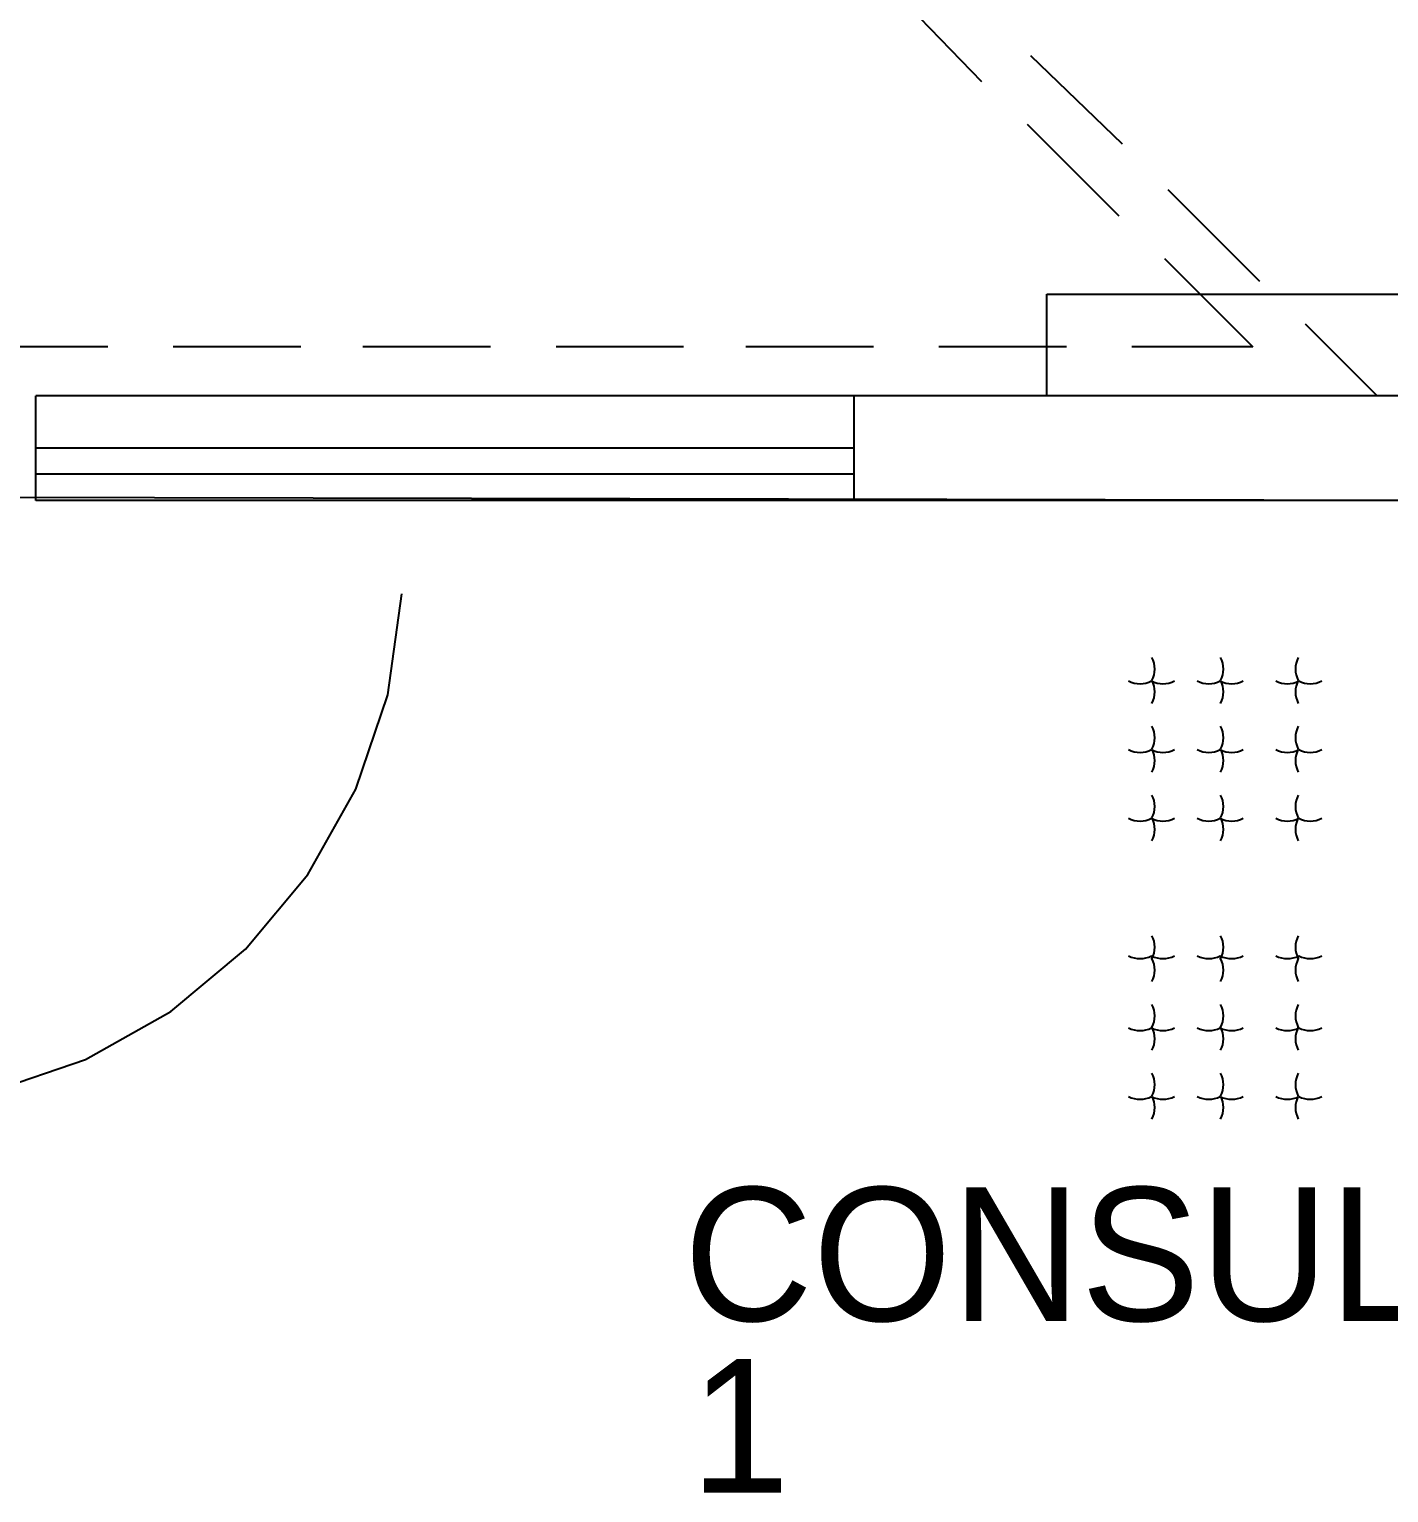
# Model space of a CAD drawing. Header units: metres. Extents: x 0 to 61, y 0 to 90.7.
# Drawn here: x 41.677 to 43.712, y 73.16 to 75.35 of the extents above; entities that cross this region are included whole.
import ezdxf

# ---------------------------------------------------------------- set-up
doc = ezdxf.new("R2010")
doc.units = ezdxf.units.M
for name, color, linetype in [('MURO_REAL', 7, 'Continuous'), ('PUERTA_REAL', 7, 'Continuous'), ('ROTULO_REAL', 7, 'Continuous')]:
    doc.layers.add(name, color=color, linetype=linetype)

msp = doc.modelspace()

# ---------------------------------------------------------------- linework, layer by layer
at = {"layer": 'MURO_REAL'}
for p, q in [((42.9698, 75.409), (43.102, 75.2718)), ((43.1755, 75.311), (43.3127, 75.1788)), ((43.1706, 75.2082), (43.3078, 75.071)), ((43.3812, 75.1102), (43.5184, 74.9731)), ((43.3763, 75.0073), (43.5086, 74.8751)), ((43.2, 74.8016), (43.2, 74.9535)), ((43.2, 74.9535), (45.3404, 74.9535)), ((43.5869, 74.9094), (43.6947, 74.8016)), ((41.7943, 74.8751), (41.6033, 74.8751)), ((42.0833, 74.8751), (41.8922, 74.8751)), ((42.3673, 74.8751), (42.1763, 74.8751)), ((42.6563, 74.8751), (42.4653, 74.8751)), ((42.9404, 74.8751), (42.7494, 74.8751)), ((43.2294, 74.8751), (43.0384, 74.8751)), ((43.5086, 74.8751), (43.3273, 74.8751)), ((42.911, 74.8016), (41.6865, 74.8016)), ((41.6865, 74.6449), (41.6865, 74.8016)), ((41.9559, 74.8016), (41.7649, 74.8016)), ((42.24, 74.8016), (42.049, 74.8016)), ((42.529, 74.8016), (42.338, 74.8016)), ((42.8131, 74.8016), (42.622, 74.8016)), ((43.8465, 74.8016), (42.622, 74.8016)), ((43.8465, 74.8016), (42.622, 74.8016)), ((43.102, 74.8016), (42.911, 74.8016)), ((42.911, 74.8016), (42.911, 74.6449)), ((43.391, 74.8016), (43.2, 74.8016)), ((43.6947, 74.8016), (43.4841, 74.8016)), ((42.911, 74.7233), (41.6865, 74.7233)), ((42.911, 74.6841), (41.6865, 74.6841)), ((43.8465, 74.6449), (41.4563, 74.6498)), ((42.911, 74.6449), (41.6865, 74.6449)), ((43.8465, 74.6449), (42.622, 74.6449))]:
    msp.add_line(p, q, dxfattribs=at)
at = {"layer": 'PUERTA_REAL'}
for points in [[(41.4685, 73.7395), (41.62, 73.7605), (41.7609, 73.8083), (41.8887, 73.8801), (42.0005, 73.9733), (42.0938, 74.0852), (42.1656, 74.213), (42.2134, 74.3539), (42.2344, 74.5054)], [(41.4685, 73.7395), (41.62, 73.7605), (41.7609, 73.8083), (41.8887, 73.8801), (42.0005, 73.9733), (42.0938, 74.0852), (42.1656, 74.213), (42.2134, 74.3539), (42.2344, 74.5054)], [(43.3574, 74.3755), (43.3592, 74.3796), (43.3606, 74.3839), (43.3614, 74.3882), (43.3616, 74.3926), (43.3614, 74.3971), (43.3606, 74.4014), (43.3592, 74.4057), (43.3574, 74.4098)], [(43.4602, 74.3755), (43.4621, 74.3796), (43.4634, 74.3839), (43.4642, 74.3882), (43.4645, 74.3926), (43.4642, 74.3971), (43.4634, 74.4014), (43.4621, 74.4057), (43.4602, 74.4098)], [(43.5765, 74.4098), (43.5746, 74.4057), (43.5733, 74.4014), (43.5725, 74.3971), (43.5722, 74.3926), (43.5725, 74.3882), (43.5733, 74.3839), (43.5746, 74.3796), (43.5765, 74.3755)], [(43.3224, 74.3749), (43.3265, 74.373), (43.3308, 74.3717), (43.3352, 74.3709), (43.3396, 74.3706), (43.344, 74.3709), (43.3484, 74.3717), (43.3527, 74.373), (43.3568, 74.3749)], [(43.3567, 74.3749), (43.3608, 74.373), (43.3651, 74.3717), (43.3695, 74.3709), (43.3739, 74.3706), (43.3783, 74.3709), (43.3827, 74.3717), (43.3869, 74.373), (43.3911, 74.3749)], [(43.3574, 74.3412), (43.3592, 74.3453), (43.3606, 74.3496), (43.3614, 74.3539), (43.3616, 74.3584), (43.3614, 74.3628), (43.3606, 74.3672), (43.3592, 74.3714), (43.3574, 74.3755)], [(43.4253, 74.3749), (43.4294, 74.373), (43.4337, 74.3717), (43.438, 74.3709), (43.4424, 74.3706), (43.4469, 74.3709), (43.4512, 74.3717), (43.4555, 74.373), (43.4596, 74.3749)], [(43.4595, 74.3749), (43.4637, 74.373), (43.4679, 74.3717), (43.4723, 74.3709), (43.4767, 74.3706), (43.4812, 74.3709), (43.4855, 74.3717), (43.4898, 74.373), (43.4939, 74.3749)], [(43.4602, 74.3412), (43.4621, 74.3453), (43.4634, 74.3496), (43.4642, 74.3539), (43.4645, 74.3584), (43.4642, 74.3628), (43.4634, 74.3672), (43.4621, 74.3714), (43.4602, 74.3755)], [(43.5428, 74.3749), (43.5469, 74.373), (43.5512, 74.3717), (43.5556, 74.3709), (43.56, 74.3706), (43.5644, 74.3709), (43.5688, 74.3717), (43.5731, 74.373), (43.5772, 74.3749)], [(43.5765, 74.3755), (43.5746, 74.3714), (43.5733, 74.3672), (43.5725, 74.3628), (43.5722, 74.3584), (43.5725, 74.3539), (43.5733, 74.3496), (43.5746, 74.3453), (43.5765, 74.3412)], [(43.5771, 74.3749), (43.5812, 74.373), (43.5855, 74.3717), (43.5899, 74.3709), (43.5943, 74.3706), (43.5987, 74.3709), (43.6031, 74.3717), (43.6073, 74.373), (43.6115, 74.3749)], [(43.3574, 74.2726), (43.3592, 74.2767), (43.3606, 74.281), (43.3614, 74.2854), (43.3616, 74.2898), (43.3614, 74.2942), (43.3606, 74.2986), (43.3592, 74.3029), (43.3574, 74.307)], [(43.4602, 74.2726), (43.4621, 74.2767), (43.4634, 74.281), (43.4642, 74.2854), (43.4645, 74.2898), (43.4642, 74.2942), (43.4634, 74.2986), (43.4621, 74.3029), (43.4602, 74.307)], [(43.5765, 74.307), (43.5746, 74.3029), (43.5733, 74.2986), (43.5725, 74.2942), (43.5722, 74.2898), (43.5725, 74.2854), (43.5733, 74.281), (43.5746, 74.2767), (43.5765, 74.2726)], [(43.3224, 74.272), (43.3265, 74.2702), (43.3308, 74.2688), (43.3352, 74.268), (43.3396, 74.2678), (43.344, 74.268), (43.3484, 74.2688), (43.3527, 74.2702), (43.3568, 74.272)], [(43.3567, 74.272), (43.3608, 74.2702), (43.3651, 74.2688), (43.3695, 74.268), (43.3739, 74.2678), (43.3783, 74.268), (43.3827, 74.2688), (43.3869, 74.2702), (43.3911, 74.272)], [(43.3574, 74.2383), (43.3592, 74.2424), (43.3606, 74.2467), (43.3614, 74.2511), (43.3616, 74.2555), (43.3614, 74.2599), (43.3606, 74.2643), (43.3592, 74.2686), (43.3574, 74.2727)], [(43.4253, 74.272), (43.4294, 74.2702), (43.4337, 74.2688), (43.438, 74.268), (43.4424, 74.2678), (43.4469, 74.268), (43.4512, 74.2688), (43.4555, 74.2702), (43.4596, 74.272)], [(43.4595, 74.272), (43.4637, 74.2702), (43.4679, 74.2688), (43.4723, 74.268), (43.4767, 74.2678), (43.4812, 74.268), (43.4855, 74.2688), (43.4898, 74.2702), (43.4939, 74.272)], [(43.4602, 74.2383), (43.4621, 74.2424), (43.4634, 74.2467), (43.4642, 74.2511), (43.4645, 74.2555), (43.4642, 74.2599), (43.4634, 74.2643), (43.4621, 74.2686), (43.4602, 74.2727)], [(43.5428, 74.272), (43.5469, 74.2702), (43.5512, 74.2688), (43.5556, 74.268), (43.56, 74.2678), (43.5644, 74.268), (43.5688, 74.2688), (43.5731, 74.2702), (43.5772, 74.272)], [(43.5765, 74.2727), (43.5746, 74.2686), (43.5733, 74.2643), (43.5725, 74.2599), (43.5722, 74.2555), (43.5725, 74.2511), (43.5733, 74.2467), (43.5746, 74.2424), (43.5765, 74.2383)], [(43.5771, 74.272), (43.5812, 74.2702), (43.5855, 74.2688), (43.5899, 74.268), (43.5943, 74.2678), (43.5987, 74.268), (43.6031, 74.2688), (43.6073, 74.2702), (43.6115, 74.272)], [(43.3574, 74.1698), (43.3592, 74.1739), (43.3606, 74.1781), (43.3614, 74.1825), (43.3616, 74.1869), (43.3614, 74.1914), (43.3606, 74.1957), (43.3592, 74.2), (43.3574, 74.2041)], [(43.4602, 74.1698), (43.4621, 74.1739), (43.4634, 74.1781), (43.4642, 74.1825), (43.4645, 74.1869), (43.4642, 74.1914), (43.4634, 74.1957), (43.4621, 74.2), (43.4602, 74.2041)], [(43.5765, 74.2041), (43.5746, 74.2), (43.5733, 74.1957), (43.5725, 74.1914), (43.5722, 74.1869), (43.5725, 74.1825), (43.5733, 74.1781), (43.5746, 74.1739), (43.5765, 74.1698)], [(43.3224, 74.1692), (43.3265, 74.1673), (43.3308, 74.166), (43.3352, 74.1652), (43.3396, 74.1649), (43.344, 74.1652), (43.3484, 74.166), (43.3527, 74.1673), (43.3568, 74.1692)], [(43.3567, 74.1692), (43.3608, 74.1673), (43.3651, 74.166), (43.3695, 74.1652), (43.3739, 74.1649), (43.3783, 74.1652), (43.3827, 74.166), (43.3869, 74.1673), (43.3911, 74.1692)], [(43.3574, 74.1355), (43.3592, 74.1396), (43.3606, 74.1439), (43.3614, 74.1482), (43.3616, 74.1527), (43.3614, 74.1571), (43.3606, 74.1614), (43.3592, 74.1657), (43.3574, 74.1698)], [(43.4253, 74.1692), (43.4294, 74.1673), (43.4337, 74.166), (43.438, 74.1652), (43.4424, 74.1649), (43.4469, 74.1652), (43.4512, 74.166), (43.4555, 74.1673), (43.4596, 74.1692)], [(43.4595, 74.1692), (43.4637, 74.1673), (43.4679, 74.166), (43.4723, 74.1652), (43.4767, 74.1649), (43.4812, 74.1652), (43.4855, 74.166), (43.4898, 74.1673), (43.4939, 74.1692)], [(43.4602, 74.1355), (43.4621, 74.1396), (43.4634, 74.1439), (43.4642, 74.1482), (43.4645, 74.1527), (43.4642, 74.1571), (43.4634, 74.1614), (43.4621, 74.1657), (43.4602, 74.1698)], [(43.5428, 74.1692), (43.5469, 74.1673), (43.5512, 74.166), (43.5556, 74.1652), (43.56, 74.1649), (43.5644, 74.1652), (43.5688, 74.166), (43.5731, 74.1673), (43.5772, 74.1692)], [(43.5765, 74.1698), (43.5746, 74.1657), (43.5733, 74.1614), (43.5725, 74.1571), (43.5722, 74.1527), (43.5725, 74.1482), (43.5733, 74.1439), (43.5746, 74.1396), (43.5765, 74.1355)], [(43.5771, 74.1692), (43.5812, 74.1673), (43.5855, 74.166), (43.5899, 74.1652), (43.5943, 74.1649), (43.5987, 74.1652), (43.6031, 74.166), (43.6073, 74.1673), (43.6115, 74.1692)], [(43.3574, 73.9591), (43.3592, 73.9633), (43.3606, 73.9675), (43.3614, 73.9719), (43.3616, 73.9763), (43.3614, 73.9807), (43.3606, 73.9851), (43.3592, 73.9894), (43.3574, 73.9935)], [(43.4602, 73.9591), (43.4621, 73.9633), (43.4634, 73.9675), (43.4642, 73.9719), (43.4645, 73.9763), (43.4642, 73.9807), (43.4634, 73.9851), (43.4621, 73.9894), (43.4602, 73.9935)], [(43.5765, 73.9935), (43.5746, 73.9894), (43.5733, 73.9851), (43.5725, 73.9807), (43.5722, 73.9763), (43.5725, 73.9719), (43.5733, 73.9675), (43.5746, 73.9633), (43.5765, 73.9591)], [(43.3224, 73.9634), (43.3265, 73.9616), (43.3308, 73.9602), (43.3352, 73.9594), (43.3396, 73.9592), (43.344, 73.9594), (43.3484, 73.9602), (43.3527, 73.9616), (43.3568, 73.9634)], [(43.3567, 73.9634), (43.3608, 73.9616), (43.3651, 73.9602), (43.3695, 73.9594), (43.3739, 73.9592), (43.3783, 73.9594), (43.3827, 73.9602), (43.3869, 73.9616), (43.3911, 73.9634)], [(43.3574, 73.9249), (43.3592, 73.929), (43.3606, 73.9332), (43.3614, 73.9376), (43.3616, 73.942), (43.3614, 73.9465), (43.3606, 73.9508), (43.3592, 73.9551), (43.3574, 73.9592)], [(43.4253, 73.9634), (43.4294, 73.9616), (43.4337, 73.9602), (43.438, 73.9594), (43.4424, 73.9592), (43.4469, 73.9594), (43.4512, 73.9602), (43.4555, 73.9616), (43.4596, 73.9634)], [(43.4595, 73.9634), (43.4637, 73.9616), (43.4679, 73.9602), (43.4723, 73.9594), (43.4767, 73.9592), (43.4812, 73.9594), (43.4855, 73.9602), (43.4898, 73.9616), (43.4939, 73.9634)], [(43.4602, 73.9249), (43.4621, 73.929), (43.4634, 73.9332), (43.4642, 73.9376), (43.4645, 73.942), (43.4642, 73.9465), (43.4634, 73.9508), (43.4621, 73.9551), (43.4602, 73.9592)], [(43.5428, 73.9634), (43.5469, 73.9616), (43.5512, 73.9602), (43.5556, 73.9594), (43.56, 73.9592), (43.5644, 73.9594), (43.5688, 73.9602), (43.5731, 73.9616), (43.5772, 73.9634)], [(43.5765, 73.9592), (43.5746, 73.9551), (43.5733, 73.9508), (43.5725, 73.9465), (43.5722, 73.942), (43.5725, 73.9376), (43.5733, 73.9332), (43.5746, 73.929), (43.5765, 73.9249)], [(43.5771, 73.9634), (43.5812, 73.9616), (43.5855, 73.9602), (43.5899, 73.9594), (43.5943, 73.9592), (43.5987, 73.9594), (43.6031, 73.9602), (43.6073, 73.9616), (43.6115, 73.9634)], [(43.3574, 73.8563), (43.3592, 73.8604), (43.3606, 73.8647), (43.3614, 73.869), (43.3616, 73.8735), (43.3614, 73.8779), (43.3606, 73.8823), (43.3592, 73.8865), (43.3574, 73.8907)], [(43.4602, 73.8563), (43.4621, 73.8604), (43.4634, 73.8647), (43.4642, 73.869), (43.4645, 73.8735), (43.4642, 73.8779), (43.4634, 73.8823), (43.4621, 73.8865), (43.4602, 73.8907)], [(43.5765, 73.8907), (43.5746, 73.8865), (43.5733, 73.8823), (43.5725, 73.8779), (43.5722, 73.8735), (43.5725, 73.869), (43.5733, 73.8647), (43.5746, 73.8604), (43.5765, 73.8563)], [(43.3224, 73.8557), (43.3265, 73.8538), (43.3308, 73.8525), (43.3352, 73.8517), (43.3396, 73.8514), (43.344, 73.8517), (43.3484, 73.8525), (43.3527, 73.8538), (43.3568, 73.8557)], [(43.3567, 73.8557), (43.3608, 73.8538), (43.3651, 73.8525), (43.3695, 73.8517), (43.3739, 73.8514), (43.3783, 73.8517), (43.3827, 73.8525), (43.3869, 73.8538), (43.3911, 73.8557)], [(43.3574, 73.822), (43.3592, 73.8261), (43.3606, 73.8304), (43.3614, 73.8348), (43.3616, 73.8392), (43.3614, 73.8436), (43.3606, 73.848), (43.3592, 73.8522), (43.3574, 73.8564)], [(43.4253, 73.8557), (43.4294, 73.8538), (43.4337, 73.8525), (43.438, 73.8517), (43.4424, 73.8514), (43.4469, 73.8517), (43.4512, 73.8525), (43.4555, 73.8538), (43.4596, 73.8557)], [(43.4595, 73.8557), (43.4637, 73.8538), (43.4679, 73.8525), (43.4723, 73.8517), (43.4767, 73.8514), (43.4812, 73.8517), (43.4855, 73.8525), (43.4898, 73.8538), (43.4939, 73.8557)], [(43.4602, 73.822), (43.4621, 73.8261), (43.4634, 73.8304), (43.4642, 73.8348), (43.4645, 73.8392), (43.4642, 73.8436), (43.4634, 73.848), (43.4621, 73.8522), (43.4602, 73.8564)], [(43.5428, 73.8557), (43.5469, 73.8538), (43.5512, 73.8525), (43.5556, 73.8517), (43.56, 73.8514), (43.5644, 73.8517), (43.5688, 73.8525), (43.5731, 73.8538), (43.5772, 73.8557)], [(43.5765, 73.8564), (43.5746, 73.8522), (43.5733, 73.848), (43.5725, 73.8436), (43.5722, 73.8392), (43.5725, 73.8348), (43.5733, 73.8304), (43.5746, 73.8261), (43.5765, 73.822)], [(43.5771, 73.8557), (43.5812, 73.8538), (43.5855, 73.8525), (43.5899, 73.8517), (43.5943, 73.8514), (43.5987, 73.8517), (43.6031, 73.8525), (43.6073, 73.8538), (43.6115, 73.8557)], [(43.3574, 73.7534), (43.3592, 73.7575), (43.3606, 73.7618), (43.3614, 73.7662), (43.3616, 73.7706), (43.3614, 73.775), (43.3606, 73.7794), (43.3592, 73.7837), (43.3574, 73.7878)], [(43.4602, 73.7534), (43.4621, 73.7575), (43.4634, 73.7618), (43.4642, 73.7662), (43.4645, 73.7706), (43.4642, 73.775), (43.4634, 73.7794), (43.4621, 73.7837), (43.4602, 73.7878)], [(43.5765, 73.7878), (43.5746, 73.7837), (43.5733, 73.7794), (43.5725, 73.775), (43.5722, 73.7706), (43.5725, 73.7662), (43.5733, 73.7618), (43.5746, 73.7575), (43.5765, 73.7534)], [(43.3224, 73.7528), (43.3265, 73.751), (43.3308, 73.7496), (43.3352, 73.7488), (43.3396, 73.7486), (43.344, 73.7488), (43.3484, 73.7496), (43.3527, 73.751), (43.3568, 73.7528)], [(43.3567, 73.7528), (43.3608, 73.751), (43.3651, 73.7496), (43.3695, 73.7488), (43.3739, 73.7486), (43.3783, 73.7488), (43.3827, 73.7496), (43.3869, 73.751), (43.3911, 73.7528)], [(43.3574, 73.7191), (43.3592, 73.7233), (43.3606, 73.7275), (43.3614, 73.7319), (43.3616, 73.7363), (43.3614, 73.7407), (43.3606, 73.7451), (43.3592, 73.7494), (43.3574, 73.7535)], [(43.4253, 73.7528), (43.4294, 73.751), (43.4337, 73.7496), (43.438, 73.7488), (43.4424, 73.7486), (43.4469, 73.7488), (43.4512, 73.7496), (43.4555, 73.751), (43.4596, 73.7528)], [(43.4595, 73.7528), (43.4637, 73.751), (43.4679, 73.7496), (43.4723, 73.7488), (43.4767, 73.7486), (43.4812, 73.7488), (43.4855, 73.7496), (43.4898, 73.751), (43.4939, 73.7528)], [(43.4602, 73.7191), (43.4621, 73.7233), (43.4634, 73.7275), (43.4642, 73.7319), (43.4645, 73.7363), (43.4642, 73.7407), (43.4634, 73.7451), (43.4621, 73.7494), (43.4602, 73.7535)], [(43.5428, 73.7528), (43.5469, 73.751), (43.5512, 73.7496), (43.5556, 73.7488), (43.56, 73.7486), (43.5644, 73.7488), (43.5688, 73.7496), (43.5731, 73.751), (43.5772, 73.7528)], [(43.5765, 73.7535), (43.5746, 73.7494), (43.5733, 73.7451), (43.5725, 73.7407), (43.5722, 73.7363), (43.5725, 73.7319), (43.5733, 73.7275), (43.5746, 73.7233), (43.5765, 73.7191)], [(43.5771, 73.7528), (43.5812, 73.751), (43.5855, 73.7496), (43.5899, 73.7488), (43.5943, 73.7486), (43.5987, 73.7488), (43.6031, 73.7496), (43.6073, 73.751), (43.6115, 73.7528)]]:
    msp.add_lwpolyline(points, dxfattribs=at)

# ---------------------------------------------------------------- texts
at = {"layer": 'ROTULO_REAL'}
for s, p in [('CONSULTORIO', (42.6565, 73.4169)), ('CONSULTORIO', (42.6565, 73.4169)), ('1', (42.6664, 73.1598)), ('1', (42.6664, 73.1598))]:
    msp.add_text(s, height=0.2, dxfattribs=at).set_placement(p)

doc.saveas('drawing.dxf')
